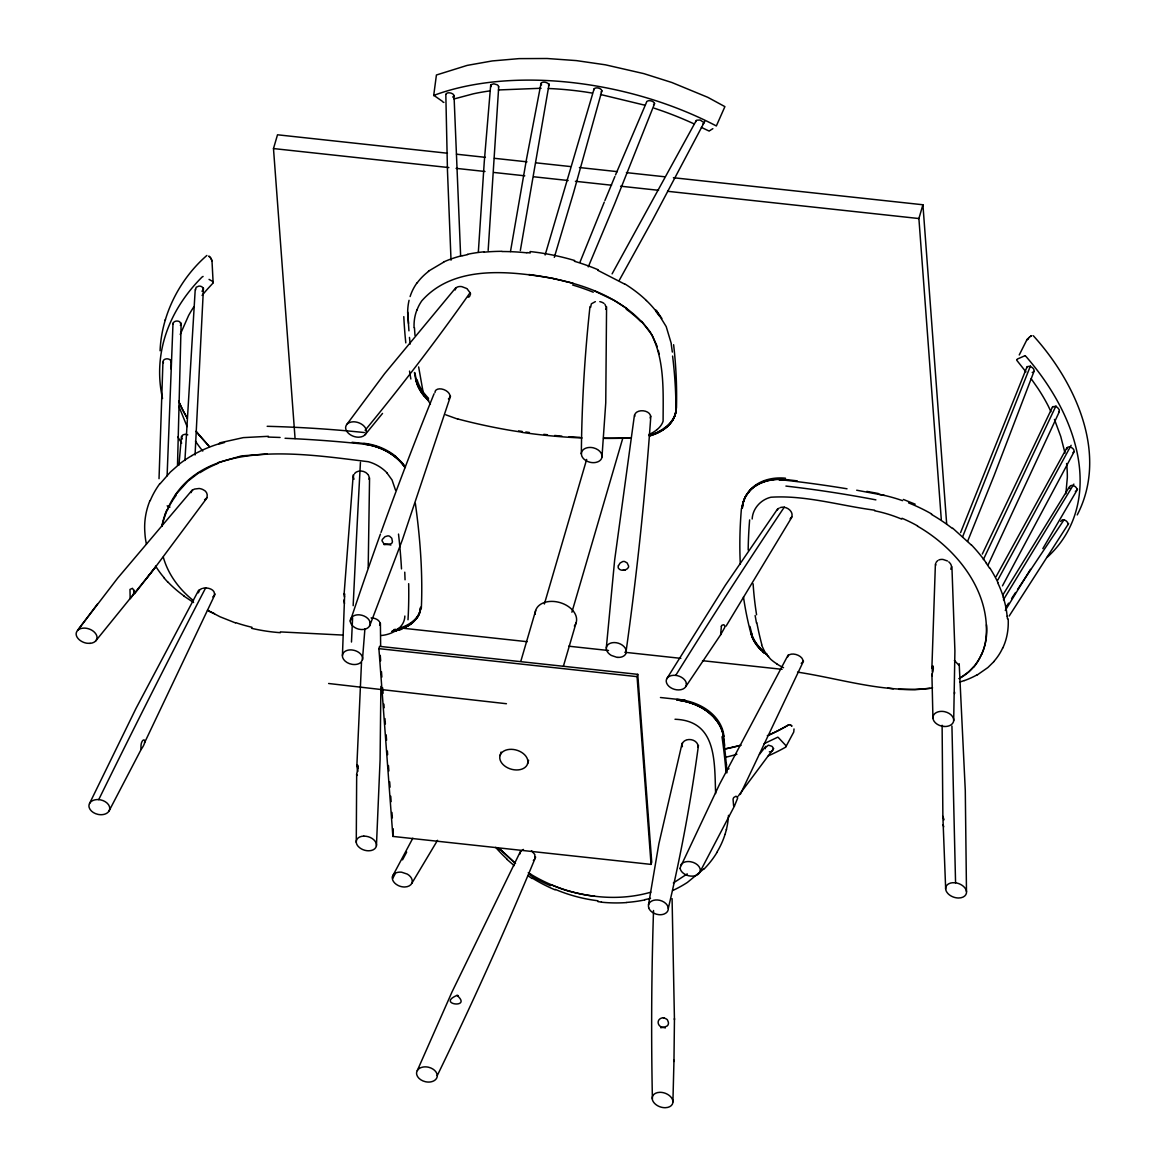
<?xml version="1.0" encoding="UTF-8"?>
<svg xmlns="http://www.w3.org/2000/svg" width="1166" height="1166" viewBox="0 0 1166 1166"><rect width="100%" height="100%" fill="white"/><g stroke="black" fill="none" stroke-linecap="round" stroke-linejoin="round"><path stroke-width="1.5" d="M606.568 306.775L605.752 402.882L601.977 456.941M380.888 686.38L380.087 759.868L376.458 845.292M171.14 369.068L171.183 360.134M369.564 477.914L368.194 567.929M942.113 725.267L942.871 816.36L944.037 819.771M672.957 1101.855A10.96 7.55 16.3 0 0 670.639 1096.754A11.281 7.783 16.3 0 0 665.771 1093.475A10.727 7.404 16.3 0 0 660.758 1092.338L659.752 1092.323A10.086 6.952 16.3 0 0 652.246 1097.454L652.246 1098.926A10.99 7.579 16.3 0 0 654.49 1103.284A11.237 7.754 16.3 0 0 659.373 1106.563A10.669 7.36 16.3 0 0 665.392 1107.7A10.1 6.967 16.3 0 0 672.899 1102.57L673.977 1060.229M674.444 1019.74L672.082 898.651M141.13 749.461C139.483 736.606 150.181 736.912 141.13 749.461L109.094 810.88A11.281 7.783 16.3 0 1 105.538 813.868A10.96 7.564 16.3 0 1 98.921 814.553L97.9 814.364A10.1 6.967 16.3 0 1 89.228 807.674A10.669 7.36 16.3 0 1 89.593 803.403L135.999 708.418L198.745 590.054M357.889 768.336L356.679 774.224L356.271 842.304A10.203 7.04 16.3 0 0 358.341 846.531A10.552 7.273 16.3 0 0 366.94 850.699L368.879 850.786A9.998 6.894 16.3 0 0 376.385 845.991M673.963 1061.468L674.458 1018.443M945.67 889.017L942.871 816.36M353.225 474.897L344.072 594.441A4.562 1.006 71.9 0 0 344.276 595.957L344.495 596.875M181.153 323.026L177.509 465.219M342.44 655.438L344.626 595.141A4.781 0.991 -72.5 0 0 344.713 593.975L344.087 593.888M953.686 720.617L954.91 650.992L951.922 566.865M159.028 478.687L162.934 362.13M167.102 475.874L173.005 323.201M356.854 765.975L361.504 662.23M343.824 600.082L344.495 603.478M932.931 717.979L931.911 674.225C935.176 667.287 931.634 660.67 932.334 671.937M470.496 294.342L470.481 293.555M954.546 693.683L954.59 692.167M202.097 295.421A222.502 158.299 1.2 0 1 207.388 289.183L213.145 282.93L211.979 260.543M203.452 288.031L195.057 454.988M184.913 460.468L195.232 289.357M650.832 416.058A5041.959 4099.015 -8.7 0 1 626.127 651.065L626.2 652.523A10.086 6.952 16.3 0 1 622.44 656.677A9.896 6.821 16.3 0 1 617.98 657.376M392.053 631.433A49.715 30.287 8.9 0 0 420.635 607.719L420.678 607.515M785.942 746.167L785.476 747.26A234.351 189.766 20.9 0 1 768.248 755.86M935.394 564.023L931.882 668.089L931.969 666.981M478.337 252.162L484.269 161.797L490.711 84.812M498.727 86.561L488.16 250.457M160.077 350.762C161.578 314.412 179.71 279.068 206.863 255.456M935.73 563.455L935.73 565.219M134.25 591.308L133.113 594.981L130.169 598.726L129.98 589.428L132.501 588.32L134.25 591.308L134.134 590.185M685.856 686.482L720.617 634.785L721.375 626.288M362.466 659.665L362.568 658.236A10.086 6.952 16.3 0 0 362.509 657.551A9.896 6.821 16.3 0 0 360.571 653.995A10.086 6.952 16.3 0 0 354.041 650.322L352.001 649.972A10.494 7.229 16.3 0 0 348.226 650.132A10.538 7.273 16.3 0 0 343.431 652.873A10.188 7.025 16.3 0 0 342.687 657.595A10.086 6.952 16.3 0 0 351.986 664.314A10.509 7.258 16.3 0 0 356.869 664.285A10.596 7.317 16.3 0 0 361.11 662.099L362.466 659.665L364.9 628.97M178.923 465.19L181.473 436.288M617.878 657.391A10.086 6.952 16.3 0 1 616.872 657.318L611.275 655.409A10.596 7.317 16.3 0 1 606.291 648.077L614.657 560.03L634.45 415.009M741.984 508.216L741.999 507.953A50.094 37.589 20.6 0 1 746.196 495.492L750.306 490.216A49.934 37.633 23.1 0 1 755.699 485.828M404.85 616.027C404.602 628.008 391.805 634.625 381.224 635.499M433.694 95.554L436.419 75.003L467.172 65.398L492.256 60.938L519.059 58.621L547.145 58.504L576.368 60.603L605.416 64.815L643.865 73.633L671.878 82.509L707.777 97.317L724.902 106.631L716.347 125.957A234.351 127.633 13.1 0 0 433.985 95.335L433.752 95.481M752.172 518.987C752.653 508.536 760.888 499.558 770.945 497.226C805.604 494.982 840.307 505.738 874.587 510.169M1065.87 493.714L1067.327 477.564A210.244 135.169 30.1 0 0 1066.599 463.514M648.485 904.86L658.877 843.761L682.154 743.136M510.475 251.564L526.551 158.911L541.039 83.282M549.142 83.865L520.342 250.515M161.914 526.362L162.293 524.321A123.785 88.703 -1 0 1 165.164 514.221M161.972 526.085C184.315 433.256 298.423 453.341 368.281 461.707A31.89 25.317 12.9 0 1 374.446 463.951L375.889 464.651A36.029 28.334 13.2 0 1 381.311 467.93A35.476 27.78 13.5 0 1 387.083 472.973M455.177 289.955L455.891 288.148A7.783 4.766 21 0 1 457.699 286.923A7.579 4.635 20.9 0 1 461.823 286.647L466.56 288.439M545.134 254.975L594.135 88.747M601.918 90.773L573.643 192.405L554.316 257.351M725.165 834.025L726.491 829.303M165.178 320.373L165.441 319.426M295.071 438.547L273.485 148.563L277.508 134.79L447.438 153.227M378.906 648.646L379.577 646.358L637.744 674.342L651.721 862.111L651.051 864.4L392.884 836.416L378.906 648.646L637.073 676.644L651.051 864.4M392.884 836.416L393.161 828.705M520.94 660.874L535.66 610.532M500.068 755.539L501.089 752.055M544.376 604.003L586.658 459.433M527.586 763.759A14.356 9.896 16.3 0 0 509.455 749.388A14.356 9.896 16.3 0 0 504.441 765.785A14.356 9.896 16.3 0 0 527.586 763.759L528.606 760.276M571.894 612.223L622.833 438.037M563.455 666.034L576.15 622.629M637.073 676.644L637.744 674.342M941.283 519.395L918.895 218.538L922.918 204.764L673.423 177.728M450.528 396.163L402.445 539.654L369.637 625.953M214.282 595.316C215.972 589.384 207.329 587.023 202.913 588.276M446.053 94.023L446.622 93.367A4.154 2.259 13.1 0 1 451.242 93.193L452.554 93.819A3.877 2.113 13.1 0 1 453.938 95.699L452.729 97.084M180.22 334.467L188.615 315.476A222.502 158.299 1.2 0 1 193.891 306.745M1034.009 371.371L994.044 475.699L967.591 541.388M960.58 532.629L1027.159 366.532M788.187 654.928L719.553 784.252L680.099 867.839A10.086 6.952 16.3 0 0 680.157 868.524M962.635 536.783L1030.482 365.847M579.998 262.146L604.25 202.155M654.651 103.468L614.671 203.861L588.276 266.854M165.106 514.206L166.68 510.256M604.906 200.552L614.876 176.532M981.67 654.403L983.069 651.036A123.785 78.035 31.8 0 0 985.474 642.072C992.689 593.713 957.432 549.026 917.453 526.158M615.531 174.929L646.401 102.564M534.713 858.963L534.844 854.591L531.477 850.684M535.646 857.039A5041.726 4193.053 -9.9 0 1 437.25 1075.62A10.902 7.521 16.3 0 1 436.507 1078.39A11.223 7.739 16.3 0 1 431.114 1081.815L430.181 1081.975A10.654 7.346 16.3 0 1 425.167 1081.654A10.1 6.967 16.3 0 1 416.787 1074.79A10.858 7.492 16.3 0 1 417.311 1070.548L451.956 992.062L520.794 850.728M1059.311 411.729L988.17 564.738M803.505 661.107L740.293 794.425M982.297 554.069L1052.694 406.599M215.156 594.106L144.526 742.786M983.361 559.563L1056.032 405.783M180.38 325.445L181.007 324.148L179.681 321.772A3.935 2.798 1.2 0 0 174.448 321.714A4.023 2.871 1.2 0 0 173.093 323.959M1016.912 359.594L1016.825 359.784A1.56 1.385 -26.3 0 0 1016.708 360.207L1025.963 371.896M699.629 872.605L734.42 806.1L737.597 798.244A4.562 2.463 -56.6 0 0 737.306 796.976M1019.244 354.974L1027.217 339.102M1060.652 521.45L1062.343 519.817A3.935 2.521 30.1 0 1 1066.569 521.26L1067.502 522.383A4.023 2.594 30.1 0 1 1067.633 524.889M1077.238 514.92C1108.735 454.186 1075.489 382.186 1033.324 335.75M1074.148 451.621L1002.468 585.857M392.84 875.681L412.822 838.208M785.753 746.983L793.755 732.015L794.017 728.954M612.092 273.864L695.84 121.322M704.76 121.366L652.406 220.316L619.146 280.554M734.42 806.1L733.574 805.4M996.07 576.689L1066.846 447.846M997.775 580.085L1071.131 445.295M950.815 569.256L951.485 566.603A7.579 5.538 24.7 0 0 949.853 562.945M437.527 840.307L411.773 883.405M1077.573 489.181L1042.841 548.618M791.976 517.004L726.083 626.098M1002.658 595.287L1069.441 486.79M1003.43 599.776L1073.871 484.094M666.748 678.787L725.267 585.39L777.533 509.032M1030.496 569.329L1005.267 610.445M470.146 295.552L469.286 296.587M1068.61 523.563L1009.173 616.042M720.617 634.785L724.698 627.527A4.562 2.376 -56 0 0 724.771 626.04L723.867 624.714L722.016 625.209A4.781 2.551 83 0 0 721.36 626.288M1005.602 607.69L1008.59 603.143M1011.578 598.581L1015.571 592.503M1017.568 589.471L1064.092 519.686M936.109 562.362L937.683 560.584M207.023 497.853L153.897 569.183L95.597 641.067M346.885 424.337L384.605 373.674L455.906 287.623M773.714 748.485L738.311 795.999M680.696 865.114L681.556 863.977A10.596 7.317 16.3 0 1 685.797 861.791A10.509 7.258 16.3 0 1 690.666 861.747A10.086 6.952 16.3 0 1 700.008 868.481A10.188 7.025 16.3 0 1 699.236 873.203A10.538 7.273 16.3 0 1 690.666 876.089L688.625 875.753A10.086 6.952 16.3 0 1 682.095 872.081A9.896 6.821 16.3 0 1 680.201 868.583M97.434 604.061L77.583 630.412L117.635 578.161L192.346 489.895M175.337 495.069L187.857 481.179L199.532 472.23M1026.838 367.669L1027.523 366.78A3.877 2.492 30.1 0 1 1031.254 366.926L1032.478 367.727A4.154 2.667 30.1 0 1 1033.834 371.444L1033.12 372.158A3.877 2.492 30.1 0 1 1032.216 372.435M145.837 579.371L155.428 567.055L134.556 593.815M160.165 483.686L170.338 472.084L178.369 465.03M759.474 754.3L765.8 746.313M365.147 434.67L382.521 413.42M417.253 617.572L413.376 622.003A49.934 30.71 10.7 0 1 408.26 625.836L401.891 628.795M973.902 666.588L968.64 671.908L959.122 678.699M534.261 859.633L533.343 860.537M993.826 661.676L987.893 667.535L977.181 674.997M1058.582 412.137L1059.442 410.009L1057.445 407.43A3.935 2.521 30.1 0 0 1053.262 406.715L1052.461 407.4M704.104 868.67L687.401 882.414A134.586 106.82 16.6 0 1 672.622 890.562M199.882 589.675L198.322 592.838M212.737 596.948L213.64 596.19M687.255 873.888L673.35 882.997M428.432 271.182L443.765 262.102M710.196 130.33L712.863 128.668M469.009 296.805L468.266 297.213M200.261 589.398L201.966 588.553M709.7 130.767L709.511 130.883A1.56 1.443 -19.6 0 1 709.074 131.044L701.349 127.371M664.314 428.272L658.076 431.959A50.094 33.814 7.5 0 1 652.683 434.116M204.546 499.762C208.845 497.867 207.665 491.571 203.613 489.968A8.687 6.632 11.8 0 0 199.138 488.496L194.62 489.05A7.725 5.874 11.4 0 0 192.317 490.507A7.55 5.743 10.9 0 0 191.093 492.635M959.297 678.466C978.434 668.337 988.608 645.906 986.494 624.714M755.67 485.799L762.083 482.433M522.31 850.014L523.461 849.46M203.088 276.444L202.024 277.071A234.351 166.723 1.2 0 0 162.54 398.51M764.109 743.675L777.605 737.262M769.094 735.003L772.971 733.21M648.996 434.393L651.546 433.227A35.476 23.437 5.7 0 0 657.041 429.554M1017.306 359.07L1025.133 355.645M788.755 724.829L787.954 725.325A252.075 203.467 20.3 0 1 772.985 733.21M217.925 462.64L241.493 455.906L267.116 453.997M357.408 775.419L356.854 775.186A5.087 1.428 -69.2 0 1 356.636 774.311M443.925 102.346L443.488 102.36A1.56 1.268 61.7 0 1 443.007 102.069L442.861 101.923M453.997 98.964L473.236 93.834A188.178 102.491 13.1 0 1 489.793 90.919M218.742 444.144L224.528 442.497M650.861 892.165C624.495 899.861 596.147 898.578 569.853 891.32M219.529 442.891L243.257 437.629L268.428 436.303M740.804 745.234L725.952 748.776M595.36 301.644L591.366 303.816L590.623 307.372M462.552 255.748L467.755 254.582M732.277 747.421L725.063 748.936M932.596 687.867C887.122 694.236 842.173 678.904 797.559 672.126M662.565 1017.787C654.315 1019.463 658.848 1030.146 665.99 1026.488C668.424 1025.963 669.08 1022.99 667.899 1021.052C668.205 1018.384 660.874 1017.422 663.891 1017.801M929.987 688.406L915.048 689.733L898.753 689.31M498.407 89.957L541.111 88.266M457.028 995.385C435.865 1004.392 472.857 1009.071 457.028 995.385L458.238 995.633M622.163 438.125L630.937 437.877M342.993 635.076L280.365 631.914M268.107 437.061L280.088 437.454M548.312 88.529L551.912 88.66A210.244 114.501 13.1 0 1 585.419 91.983L592.124 93.061M686.38 683.772A10.203 7.04 16.3 0 0 684.325 679.545A10.552 7.273 16.3 0 0 675.726 675.376L673.788 675.289A9.998 6.894 16.3 0 0 666.282 680.084A10.407 7.185 16.3 0 0 678.801 689.922A10.042 6.923 16.3 0 0 686.424 683.772M955.566 882.822L952.564 882.72A10.071 6.952 16.3 0 0 945.728 887.559A10.669 7.36 16.3 0 0 946.719 891.975L947.783 893.389A11.208 7.739 16.3 0 0 952.593 896.727A10.858 7.492 16.3 0 0 958.598 897.995A10.1 6.967 16.3 0 0 966.439 893.112A10.654 7.346 16.3 0 0 965.842 889.425L965.433 888.681A11.223 7.739 16.3 0 0 959.56 883.945A10.902 7.521 16.3 0 0 955.566 882.822A5041.726 154.48 87.5 0 1 951.937 726.068M352.03 442.278L364.025 443.488M601.437 902.032L597.983 901.653M526.784 252.57L530.239 252.949M456.489 154.203L485.406 157.337M494.442 158.314L526.988 161.841M536.025 162.832L570.378 166.549M579.415 167.525L617.382 171.65M626.419 172.626L664.387 176.736M273.485 148.563L448.837 167.569M456.081 168.356L484.998 171.489M494.034 172.481L524.773 175.804M533.809 176.78L568.163 180.511M575.392 181.298L611.552 185.219M620.589 186.196L658.557 190.306M667.593 191.297L918.895 218.538M553.908 278.543C510.475 271.153 454.201 264.186 421.8 300.828A111.863 67.234 23.8 0 0 416.962 310.069M402.43 628.168L527.178 641.694M568.746 646.197L608.521 650.511M624.801 652.275L680.842 658.353M702.53 660.699L782.08 669.328M89.593 803.403A11.237 7.754 16.3 0 1 93.149 800.415A10.99 7.579 16.3 0 1 98.731 799.614L100.786 799.92A10.086 6.952 16.3 0 1 109.458 806.595L109.633 807.353A10.727 7.404 16.3 0 1 109.094 810.88M785.607 479.503L797.209 480.858M887.822 688.086L893.331 688.8M528.781 274.52C573.293 280.379 622.338 294.138 650.191 331.989C665.028 358.662 663.133 391.557 663.104 421.115A31.89 20.871 4.4 0 1 661.151 425.153L660.481 426.1A36.029 23.699 5.3 0 1 657.085 429.569M675.012 719.262C717.105 720.748 714.379 761.879 715.633 793.565M594.733 896.231C571.821 893.579 549.623 885.839 529.991 873.771M522.222 432.236L511.422 430.545A625.588 615.182 89 0 1 457.976 419.017M856.689 490.216L884.382 495.404A132.793 101.588 26 0 1 902.571 500.666M385.684 544.478L389.065 544.624L391.557 543.443A4.751 3.906 45.4 0 0 392.432 541.694L391.791 538.255L389.706 536.302A4.562 4.416 -34.1 0 0 387.841 535.864L384.984 536.681L382.433 539.362A4.781 3.104 -38 0 0 381.996 540.747L383.949 543.866M866.834 491.382L878.45 493.539M600.49 94.49L644.798 105.188M878.187 494.107L884.353 495.419M457.932 419.192L445.747 414.805M567.857 281.895L573.351 283.455M654.228 108.176L662.682 111.091A222.502 121.177 13.1 0 1 694.018 123.858M235.459 622.906L220.039 616.785L207.461 610.197M903.373 499.456L915.193 504.193M550.935 884.644L556.24 886.801A123.785 101.923 22.3 0 0 569.81 891.465M594.485 290.917L614.118 300.391L627.104 308.699M597.764 270.279L624.349 283.95M693.755 703.958L701.436 707.529A49.934 36.977 8.1 0 1 708.243 712.047M783.552 667.681L782.124 666.981A36.029 20.813 18.6 0 1 776.702 663.848M947.477 560.977L943.032 559.461A8.687 6.384 24.5 0 0 938.819 559.971M209.049 279.388L212.722 281.472M954.371 660.437L958.714 665.028M193.585 602.487L184.082 596.205M528.256 872.649L530.661 874.179M528.154 875.943L532.162 878.537M434.043 95.495L442.468 101.384M467.07 288.789L470.408 293.162M515.445 863.394L499.66 848.833M952.695 528.183L971.161 544.872M515.459 863.51L500.112 849.344M514.191 865.653L507.137 859.531M762.229 650.162L767.068 654.141M193.483 600.65C179.418 589.559 168.137 574.517 163.298 557.144M708.301 712.003L714.102 717.25M395.595 456.46L401.454 462.057A50.094 38.391 15 0 1 405.141 466.677M209.516 446.753L196.063 431.26M1025.366 355.907L1026.226 356.738A234.351 150.662 30.1 0 1 1047.068 557.406M208.918 446.141L198.643 434.612M778.13 737.32L785.869 745.57M943.76 826.781L943.105 824.77M430.414 404.034L423.273 392.971L418.638 366.926M164.217 578.176L167.729 582.038M641.679 321.335L652.217 335.298L657.274 346.666M387.01 473.017L392.053 479.984L395.463 490.012M757.215 645.119L757.361 645.294A50.036 30.039 18.2 0 0 759.518 647.8L759.649 648.005A49.54 29.296 19.4 0 0 766.674 654.549M604.935 304.311L606.262 307.358A8.687 5.626 8.1 0 1 605.693 309.34M656.269 311.861L659.125 315.753M1031.167 378.717L1037.929 388.395A188.178 120.987 30.1 0 1 1048.219 405.928L1050.974 411.729M656.021 310.069L666.194 326.582L671.222 343.329M656.458 310.71L661.88 318.493M737.306 796.976L735.95 796.218L733.837 797.457A4.751 3.075 80.6 0 0 733.064 799.293L733.574 805.4M986.29 563.251L989.511 568.061M182.406 438.926L181.59 437.658L182.552 435.224A3.935 2.798 1.2 0 1 187.755 434.874M187.376 418.375L184.388 413.099A238.622 169.609 1.5 0 1 179.651 403.363M187.128 417.967L183.66 411.7A240.531 170.965 1.5 0 1 178.675 401.191M932.217 675.799L931.911 674.225M187.114 426.581L178.85 406.351M1054.428 419.41L1060.739 436.434L1064.995 453.035M942.944 816.696L943.163 817.439M213.028 282.055L213.086 282.259A1.56 1.151 61.3 0 1 213.159 282.697M761.544 645.002L765.45 653.354L770.784 659.329A35.476 20.667 18.5 0 0 776.775 663.804M749.957 626.448L751.997 634.581M658.338 350.456L659.052 354.187M357.816 771.469L356.898 766.674A4.562 1.064 73 0 1 356.898 765.45L357.627 765.042L358.035 766.412M648.646 907.702A10.042 6.923 16.3 0 0 658.819 914.669A10.203 7.04 16.3 0 0 664.27 913.955A10.552 7.273 16.3 0 0 668.307 908.372L668.031 906.929A9.998 6.894 16.3 0 0 659.825 900.327A10.407 7.185 16.3 0 0 648.719 907.702M380.422 534.057A5041.959 4098.927 -8.7 0 0 350.281 621.143L350.558 622.586A9.998 6.894 16.3 0 0 358.778 629.188A10.407 7.185 16.3 0 0 369.87 621.828M414.95 372.974L416.145 379.446M755.131 615.531L756.486 623.038M581.353 453.895L581.819 456.125A10.071 6.952 16.3 0 0 589.938 462.246A10.669 7.36 16.3 0 0 595.899 462.406L597.633 461.896A11.208 7.739 16.3 0 0 601.292 458.967A10.858 7.492 16.3 0 0 601.816 454.725A10.1 6.967 16.3 0 0 593.421 447.846A10.654 7.346 16.3 0 0 588.407 447.555L587.475 447.7A11.223 7.739 16.3 0 0 582.082 451.125A10.902 7.521 16.3 0 0 581.353 453.895A5041.726 2714.667 -0.6 0 1 589.981 306.556M437.25 1075.62L436.769 1073.39A10.071 6.952 16.3 0 0 428.651 1067.269A10.669 7.36 16.3 0 0 422.704 1067.123L420.955 1067.619A11.208 7.739 16.3 0 0 417.311 1070.548M671.222 344.145L672.33 352.074M195.596 289.955L196.15 287.273L198.788 286.136A3.877 2.755 1.2 0 1 201.951 286.851L202.869 287.725A4.154 2.959 1.2 0 1 201.937 291.194M724.654 745.336L723.503 736.11A49.22 37.137 6.5 0 0 713.869 717.367M408.945 330.838L407.677 312.094A132.793 80.017 24.7 0 1 409.077 300.289M1007.249 616.231L1007.439 618.738M922.918 204.764L946.661 523.753M380.262 655.379L380.655 660.801M381.471 671.631L381.865 677.052M382.681 687.882L383.075 693.304M383.891 704.133L384.153 707.747M384.955 718.577L385.363 723.984M386.165 734.828L386.573 740.235M387.374 751.064L387.651 754.679M388.453 765.508L388.861 770.93M389.663 781.759L390.071 787.181M390.741 796.203L391.135 801.625M391.951 812.454L392.344 817.876M414.44 327.661L414.994 335.429M407.954 315.607L408.523 323.478M959.181 663.687L965.288 790.592L966.483 891.655M451.023 260.178L447.467 170.688L445.82 94.417M454.026 95.627L460.643 256.141M404.762 572.171L405.054 579.793M407.692 312.109L407.794 316.248M676.047 399.705L676.163 407.634M380.408 623.227L380.641 646.066M535.252 614.351A21.119 14.56 16.3 0 1 560.176 602.647A21.119 14.56 16.3 0 1 574.357 626.04M675.726 675.376A5041.959 1520.508 -76.1 0 1 784.31 507.108M785.913 486.076A1038.527 804.19 26.6 0 1 875.899 499.864M742.407 508.012A49.686 38.376 26.4 0 1 785.461 478.191M762.2 482.607A49.22 37.545 25.2 0 1 785.636 479.765M779.209 479.867A49.191 36.758 24.9 0 1 785.403 480.246A1043.366 813.853 26.8 0 1 847.026 488.787M779.15 479.605A49.205 36.962 25.2 0 1 785.374 479.955M989.847 568.002A133.798 87.392 30.4 0 1 997.936 582.548M971.336 544.784A134.586 91.342 28.5 0 1 986.465 563.207M997.615 582.548A133.026 84.754 32 0 1 1003.387 597.152M1003.212 597.123A132.458 83.354 33 0 1 1007.118 616.187M908.533 502.867A133.405 100.684 25.8 0 1 931.678 514.002M931.415 514.395A134.236 98.133 26.1 0 1 952.374 528.475M964.238 680.55A134.338 80.41 21.1 0 1 959.603 682.081M977.021 674.866A134.717 82.699 23.1 0 1 964.311 680.609M1002.658 648.005A133.871 84.827 29.2 0 1 993.723 661.603M1008.182 618.957A132.749 84.039 31.3 0 1 1002.745 648.048M764.342 653.033A49.686 30.039 17.3 0 1 762.841 651.736M761.427 650.409A49.686 30.039 17.3 0 1 751.079 633.371M768.627 656.473A49.672 29.835 18.1 0 1 767.796 655.875M764.619 653.383A49.672 29.835 18.1 0 1 751.152 633.867M757.332 645.104A50.08 30.36 17.6 0 1 751.443 633.896M751.035 633.852A617.426 381.559 -43.7 0 1 743.485 596.992M740.323 564.271A617.426 381.559 -43.7 0 1 741.445 508.405M751.472 633.4A50.065 30.622 16.5 0 0 757.375 644.74A50.094 30.243 17.3 0 0 762.316 650.132M778.99 479.022A49.701 37.706 25.8 0 0 742.217 508.012A49.715 37.589 25.3 0 1 779.034 479.168M761.864 644.813A631.185 389.692 -44.2 0 1 756.851 622.819M756.574 614.759A606.611 379.897 -42.1 0 1 753.105 583.787M748.178 550.031A625.588 387.986 -43.1 0 1 749.636 519.905M902.003 518.272A111.863 84.71 26.1 0 1 917.598 525.924M874.573 510.766A110.508 84.141 26.1 0 1 901.682 519.118M981.495 654.315A130.315 82.276 31.4 0 1 974.106 666.733M787.691 656.939A7.943 4.562 19.1 0 1 798.2 655.321A7.943 4.562 19.1 0 1 801.217 663.381M780.214 507.604A7.943 5.961 25.3 0 1 789.732 509.994A7.943 5.961 25.3 0 1 791 517.952M790.577 518.374A7.943 5.961 25.3 0 1 790.125 518.739M777.416 509.921A7.943 5.961 25.3 0 1 779.063 508.172M948.76 561.881A7.783 5.699 24.7 0 1 949.328 562.406M1066.832 449.289A3.964 2.551 30.1 0 1 1071.554 447.584A3.964 2.551 30.1 0 1 1072.997 452.612M1076.422 490.755A3.964 2.551 30.1 0 1 1075.314 491.28M1069.892 488.35A3.964 2.551 30.1 0 1 1072.735 485.479A3.964 2.551 30.1 0 1 1076.947 489.633M1029.899 336.726A4.649 1.924 -48.6 0 0 1029.316 337.28A4.664 1.909 -48.3 0 1 1029.884 336.785M698.463 745.322A5041.959 2857.268 -1.1 0 1 668.307 908.372M676.863 699.352A49.686 37.778 5 0 1 723.897 736.11M722.016 736.737A1038.527 790.154 4.6 0 1 726.083 772.694M650.526 898.345A133.798 108.496 19.6 0 1 644.711 899.686M644.798 899.904A133.026 109.662 21.4 0 1 626.652 902.426M626.681 902.557A132.458 110.347 22.3 0 1 601.437 902.192M725.033 834.39A133.405 101.457 7.4 0 1 716.755 852.477M728.502 815.325A132.793 100.815 6 0 1 726.345 829.696M716.915 852.535A134.236 103.074 10.4 0 1 704.308 868.787M507.341 859.386A134.717 101.165 24.7 0 1 495.652 847.347M555.074 889.847A133.871 107.491 22.2 0 1 532.425 878.173M597.983 900.779A132.749 108.846 22 0 1 555.264 889.381M685.098 700.168A617.426 1.574 6.2 0 1 660.452 697.516M676.819 699.994A50.094 36.161 8.9 0 1 693.683 704.075M506.438 703.725A625.588 3.717 6.3 0 1 328.623 683.495M723.255 736.693A1043.366 794.133 3.8 0 1 726.986 772.796M550.469 885.708A130.315 106.893 22.2 0 1 529.991 875.112M499.369 849.752A115.944 86.532 25.3 0 1 497.518 847.682M520.021 853.891A8.687 6.267 25.3 0 1 521.362 850.757M682.387 746.706A7.943 6.019 8 0 1 685.972 740.148M686.861 739.856A7.943 6.019 8 0 1 696.452 742.45M696.874 742.975A7.943 6.019 8 0 1 697.72 744.666M697.924 745.861A7.943 6.019 8 0 1 697.822 747.027M392.694 878.508A5041.959 2857.356 -1.1 0 1 395.128 873.844M402.518 859.867A5041.959 2857.356 -1.1 0 1 406.672 852.113M728.998 768.758A234.351 189.766 20.9 0 1 725.704 769.487M736.927 754.256A188.178 152.382 20.9 0 1 726.447 757.055M769.356 751.764A4.154 3.367 20.9 0 0 772.373 750.831L773.043 749.825A3.877 3.134 20.9 0 0 771.863 746.284L768.423 745.161L765.275 747.77A3.877 3.134 20.9 0 0 765.348 748.703M726.141 763.103A3.935 3.177 20.9 0 1 726.01 765.96M767.286 735.731A240.939 194.766 20.6 0 0 772.81 733.21A251.9 203.234 20.2 0 0 787.895 725.252A4.649 2.798 61.4 0 1 791.962 726.156L791.408 725.675A4.635 2.755 61 0 0 790.3 724.99M740.774 745.293A203.963 165.455 21.2 0 1 732.277 747.435M652.406 1098.911A5041.726 4193.271 -9.8 0 1 653.528 910.515M660.772 1027.771A5.276 3.571 1.8 0 1 665.349 1027.931M381.02 532.41A5041.959 4098.927 -8.7 0 1 434.058 393.787M350.296 621.143A10.552 7.273 16.3 0 1 354.333 615.561A10.203 7.04 16.3 0 1 359.784 614.876A10.042 6.923 16.3 0 1 369.943 621.813M385.698 544.435A5.087 2.653 6 0 1 383.993 543.852M384.241 544.726A5.276 3.935 0.2 0 1 390.814 545.105M410.855 378.994A1038.527 620.604 25.7 0 1 409.528 371.094M405.797 342.877A1038.527 620.604 25.7 0 1 403.8 316.627M428.592 398.349A49.686 29.762 25.5 0 1 423.754 392.738M422.704 391.31A49.686 29.762 25.5 0 1 417.078 379.591M424.584 396.557A49.22 29.981 24.4 0 1 415.927 379.402M428.403 400.579A49.657 30.374 22.7 0 1 415.912 380.043M428.724 400.302A49.642 30.199 23.6 0 1 416.262 380.101M467.464 254.29A133.798 72.773 14 0 1 483.934 251.827M443.619 261.986A134.586 76.548 16.1 0 1 462.392 255.587M484.181 252.177A133.026 69.552 12.9 0 1 501.846 251.317M501.978 251.535A132.458 67.395 12.5 0 1 526.828 252.833M410.111 296.543A133.405 80.512 23.5 0 1 417.122 282.711M417.253 282.784A134.236 80.41 21 0 1 428.665 271.328M646.387 300.522A133.973 86.036 6.7 0 1 656.531 311.788M646.416 300.522A134.338 85.278 7.6 0 0 638.385 293.482A134.717 82.975 9.3 0 0 624.612 283.775M574.342 261.257A133.871 74.026 12.1 0 1 598.231 269.798M530.02 251.55A132.749 70.208 12.4 0 1 574.721 260.543M653.193 434.714A49.686 33.566 7.6 0 0 676.222 407.648A49.191 32.182 3.9 0 1 669.284 423.768A49.701 32.765 5.5 0 1 664.168 428.184M651.298 435.355A49.686 33.566 7.6 0 1 649.331 435.938A49.672 33.1 7.4 0 0 676.076 408.246A49.54 32.284 6.7 0 1 654.724 433.752L654.476 433.839A50.036 33.318 7.3 0 1 651.065 435.005L650.847 435.107A50.08 33.668 7.8 0 1 649.083 435.501M673.613 344.699A1038.877 680.784 1.3 0 1 676.455 408.231M630.719 437.935A617.426 607.107 -88.2 0 1 603.507 438.168M579.954 437.367A617.426 607.107 -88.2 0 1 569.095 436.696M561.866 436.128A617.426 607.107 -88.2 0 1 554.637 435.472M547.408 434.729A617.426 607.107 -88.2 0 1 543.808 434.335M529.408 432.499A617.426 607.107 -88.2 0 1 525.808 431.988M522.222 431.449A617.426 607.107 -88.2 0 1 518.637 430.895M631.2 437.964A631.185 620.385 -86 0 1 603.886 438.401M672.593 356.067A1040.815 681.746 2.6 0 1 675.974 408.246M582.038 437.979A606.611 596.103 84.5 0 1 522.193 432.411M415.81 380.014A1043.366 621.041 26.4 0 1 414.44 372.479M410.213 344.043A1043.366 621.041 26.4 0 1 409.455 337.411M414.076 327.573A110.508 66.404 24.3 0 1 416.903 310.039M553.879 278.747A123.785 64.815 12.3 0 1 567.784 282.085M572.564 284.985A130.315 68.823 12.3 0 1 593.275 292.2M626.2 309.194A115.944 71.913 8.6 0 1 640.819 321.627M470.131 292.651A5041.726 2714.885 -0.6 0 1 365.118 430.298M599.805 301.644A7.55 4.839 8.6 0 1 602.735 302.65A7.725 4.985 8.4 0 1 603.944 303.408M634.785 416.393A7.943 5.174 5 0 1 643.238 410.796A7.943 5.174 5 0 1 650.118 417.967M434.991 392.592A7.943 4.824 23.1 0 1 443.794 389.575A7.943 4.824 23.1 0 1 449.508 397.927M449.216 398.276A7.943 4.824 23.1 0 1 448.414 398.918M626.259 651.065A10.538 7.273 16.3 0 0 620.487 644.055A10.086 6.952 16.3 0 0 606.32 648.121M622.95 570.276A5.276 3.804 -10.7 0 1 625.268 569.868M491.25 86.576A3.935 2.143 13.1 0 1 491.119 84.622L493.83 83.806L497.241 84.812A3.935 2.143 13.1 0 1 498.421 87.144M541.549 84.899A3.964 2.157 13.1 0 1 544.857 82.188A3.964 2.157 13.1 0 1 548.516 85.89M594.033 89.724A3.964 2.157 13.1 0 1 598.887 88.179A3.964 2.157 13.1 0 1 601.102 91.91M646.562 102.244A3.935 2.143 13.1 0 1 647.319 101.165L648.485 100.757A4.023 2.186 13.1 0 1 653.339 101.923A3.935 2.143 13.1 0 1 653.514 104.853M695.767 121.716A3.877 2.113 13.1 0 1 696.816 120.185L700.154 120.04L703.666 122.415A3.877 2.113 13.1 0 1 702.85 124.048M358.093 766.324A4.751 1.632 -71.2 0 1 357.962 768.292M363.865 836.153A10.407 7.185 16.3 0 1 376.414 845.991M356.242 842.289A10.042 6.923 16.3 0 1 363.85 836.095M164.435 578.088A133.798 93.878 1.3 0 1 155.588 566.006M184.228 596.103A134.586 92.027 4 0 1 167.86 581.98M146.435 544.114A132.458 94.388 -2.3 0 1 145.036 534.932L144.861 532.425A132.749 95.029 -0.4 0 1 149.962 500.578M214.515 613.666A134.236 85.366 7.6 0 1 208.962 611.188M218.596 443.911A133.973 103.905 11.2 0 0 202.082 450.265A134.338 103.176 10.3 0 0 191.924 455.542M178.223 464.928A134.717 101.442 8.2 0 1 191.953 455.585M150.239 500.622A133.871 96.676 1.8 0 1 159.873 483.584M364.011 443.721A49.686 38.07 15.1 0 1 404.602 466.881A49.672 38.187 14 0 0 363.923 444.129A1040.815 840.555 13.2 0 0 285.058 438.27M364.025 443.328A49.191 39.221 12.9 0 1 388.759 451.519A49.701 39.003 13.3 0 1 395.711 456.358M267.174 426.304A1038.877 849.139 13.4 0 1 364.331 432.542M363.923 444.202A49.54 38.405 12.3 0 1 403.698 465.249L403.902 465.438A50.036 38.478 14 0 1 405.433 467.551M415.344 503.391A617.426 223.974 63.2 0 1 421.334 608.302M400.74 627.789A49.686 29.179 8.4 0 0 420.693 607.238A50.094 31.161 12.7 0 1 417.311 617.601M399.02 628.343A49.686 29.179 8.4 0 1 397.256 628.853M395.449 629.305A49.686 29.179 8.4 0 1 393.598 629.713M420.635 607.734A49.701 30.068 8.6 0 1 392.009 631.229M169.988 507.123A4.635 2.813 1.9 0 1 167.19 505.796M398.51 534.072A606.611 228.755 62.1 0 1 401.498 568.906M408.668 583.685A625.588 230.926 62.9 0 1 407.998 619.773M251.987 627.279A111.863 67.759 8.3 0 1 235.649 622.629M280.408 632.686A110.508 66.389 8.3 0 1 251.579 628.314M167.248 510.373A130.315 93.455 -0.5 0 1 176.11 495.361M200.013 472.667A115.944 88.004 8.6 0 1 218.377 463.237M351.476 642.029A5041.959 278.499 88.9 0 1 352.598 617.747M353.167 605.664A5041.959 278.499 88.9 0 1 360.44 462.348M354.027 479.168A7.943 6.267 12.6 0 1 353.881 474.62M354.537 473.556A7.943 6.267 12.6 0 1 367.654 474.125M368.077 474.679A7.943 6.267 12.6 0 1 368.995 479.284M379.65 622.09A7.943 4.883 8.8 0 1 379.577 625.18M371.123 617.893A7.943 4.883 8.8 0 1 379.285 621.478M401.031 629.48A49.22 29.573 9.1 0 1 398.641 630.281M396.79 630.806A49.22 29.573 9.1 0 1 394.866 631.287M202.782 451.067A188.178 133.886 1.2 0 1 195.422 441.112M181.677 443.124A234.351 166.723 1.2 0 1 177.888 437.002M163.459 362.757A3.964 2.813 1.2 0 1 166.242 358.866A3.964 2.813 1.2 0 1 171.023 361.693M211.512 259.639A4.649 3.002 52.3 0 0 208.699 256.141A4.635 3.002 52.3 0 1 211.789 260.936A4.649 3.002 52.3 0 0 211.702 260.31M198.628 434.612A203.963 145.342 1 0 1 196.311 431.653M98.731 799.614A5041.726 1632.036 -74.6 0 1 205.697 587.81M392.388 876.992L392.33 878.45A10.538 7.273 16.3 0 0 398.102 885.46A10.188 7.025 16.3 0 0 404.821 886.991A10.086 6.952 16.3 0 0 412.268 881.394A10.596 7.317 16.3 0 0 407.313 874.106L401.643 872.212A10.1 6.967 16.3 0 0 400.623 872.139A9.896 6.821 16.3 0 0 396.163 872.838A10.086 6.952 16.3 0 0 392.388 876.992M366.401 431.333L366.357 432.061A10.086 6.952 16.3 0 1 358.851 437.192L357.831 437.177A10.727 7.404 16.3 0 1 352.817 436.04A11.281 7.783 16.3 0 1 347.949 432.761A10.96 7.564 16.3 0 1 345.632 427.66L345.69 426.945A10.1 6.967 16.3 0 1 353.196 421.8A10.669 7.36 16.3 0 1 359.215 422.966A11.237 7.754 16.3 0 1 364.098 426.231A10.99 7.579 16.3 0 1 366.357 430.589L366.401 431.333M618.417 565.685L618.271 566.18A4.751 3.046 -48.8 0 0 618.301 568.002C620.093 571.5 626.638 570.728 628.387 567.463A4.781 3.804 32 0 0 628.591 566.049L627.148 562.93L624.641 561.531A4.562 4.402 -38.4 0 0 622.702 561.56L620.123 563.018L618.417 565.685M1027.844 339.102L1027.479 339.714A4.649 1.924 -48.6 0 1 1027.814 339.131M1031.575 335.662L1031.021 335.954A4.635 1.88 -48.3 0 0 1030.453 336.333A4.649 1.924 -48.6 0 1 1031.589 335.633M90.103 643.355L87.1 643.253A10.902 7.521 16.3 0 1 83.107 642.131A11.223 7.739 16.3 0 1 77.248 637.394L76.825 636.651A10.654 7.346 16.3 0 1 76.242 632.963A10.1 6.967 16.3 0 1 84.069 628.095A10.858 7.492 16.3 0 1 90.073 629.349A11.208 7.739 16.3 0 1 94.869 632.686L95.947 634.085A10.669 7.36 16.3 0 1 96.938 638.516A10.071 6.952 16.3 0 1 90.088 643.355M943.921 726.447L941.88 726.156A10.086 6.952 16.3 0 1 933.208 719.48L933.019 718.722A10.727 7.404 16.3 0 1 933.572 715.195A11.281 7.783 16.3 0 1 937.129 712.207A10.96 7.55 16.3 0 1 943.746 711.522L944.766 711.712A10.1 6.967 16.3 0 1 953.438 718.402A10.669 7.36 16.3 0 1 953.059 722.658A11.237 7.754 16.3 0 1 949.518 725.646A10.99 7.579 16.3 0 1 943.921 726.462M1028.747 337.878A4.649 1.924 -48.6 0 0 1028.252 338.504A4.664 1.909 -48.3 0 1 1028.776 337.878M723.416 736.635A49.657 37.501 8.6 0 0 677.096 700.008A49.642 37.56 7.4 0 1 723.547 736.635"/></g></svg>
